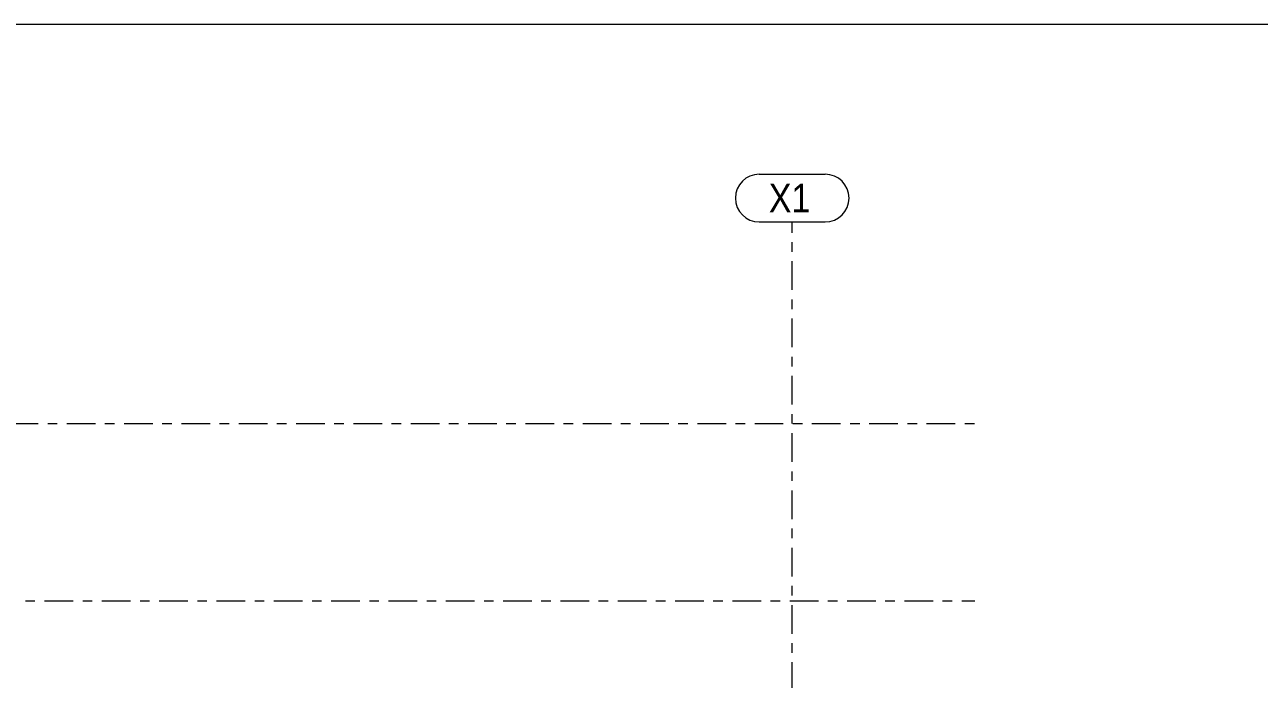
# Model space of a CAD drawing. Header units: millimetres. Extents: x -88 to 735, y -128 to 446.
# Drawn here: x 474.3 to 603.5, y 377.2 to 445.7 of the extents above; entities that cross this region are included whole.
import ezdxf

# ---------------------------------------------------------------- set-up
doc = ezdxf.new("R2010")
doc.units = ezdxf.units.MM
doc.linetypes.add('XKITLINE00', pattern=[0])
doc.linetypes.add('XKITLINE03', pattern=[6, 3, -1, 1, -1])
doc.layers.add('DrawingSheet', color=5, linetype='Continuous', lineweight=0)
doc.layers.add('S-grid', color=1, linetype='Continuous', lineweight=0)
doc.styles.add('ARIAL', font='ARIAL.TTF')

# ---------------------------------------------------------------- blocks, each defined once
blk = doc.blocks.new('*A622')
at = {"layer": 'DrawingSheet', "color": 5, "linetype": 'XKITLINE00', "lineweight": 0}
blk.add_line((734.85, 445.73), (-85.15, 445.73), dxfattribs=at)
blk = doc.blocks.new('*A2057')
at = {"layer": 'S-grid', "color": 1, "linetype": 'XKITLINE03', "lineweight": 0}
blk.add_line((244.73, 403.94), (573.76, 403.94), dxfattribs=at)
blk = doc.blocks.new('*A2058')
at = {"layer": 'S-grid', "color": 1, "linetype": 'XKITLINE03', "lineweight": 0}
blk.add_line((422.4, 385.37), (573.76, 385.37), dxfattribs=at)
blk = doc.blocks.new('*A2601')
at = {"layer": 'S-grid', "color": 1, "linetype": 'XKITLINE03', "lineweight": 0}
blk.add_line((554.66, 297.94), (554.66, 425.06), dxfattribs=at)
at = {"layer": 'S-grid', "color": 3, "style": 'ARIAL', "width": 0.85}
blk.add_text('X1', height=3, dxfattribs=at).set_placement((552.21, 426.06))
blk = doc.blocks.new('*A2669')
at = {"layer": 'S-grid', "color": 1, "linetype": 'XKITLINE00', "lineweight": 0}
for p, q in [((551.21, 430.06), (558.11, 430.06)), ((551.21, 425.06), (558.11, 425.06))]:
    blk.add_line(p, q, dxfattribs=at)
for centre, start, end in [((551.21, 427.56), 90, 270), ((558.11, 427.56), 270, 90)]:
    blk.add_arc(centre, 2.5, start, end, dxfattribs=at)

msp = doc.modelspace()

# ---------------------------------------------------------------- block references
at = {"lineweight": 0}
for name in ['*A622', '*A2669', '*A2601', '*A2057', '*A2058']:
    msp.add_blockref(name, (0, 0), dxfattribs=at)

doc.saveas('drawing.dxf')
